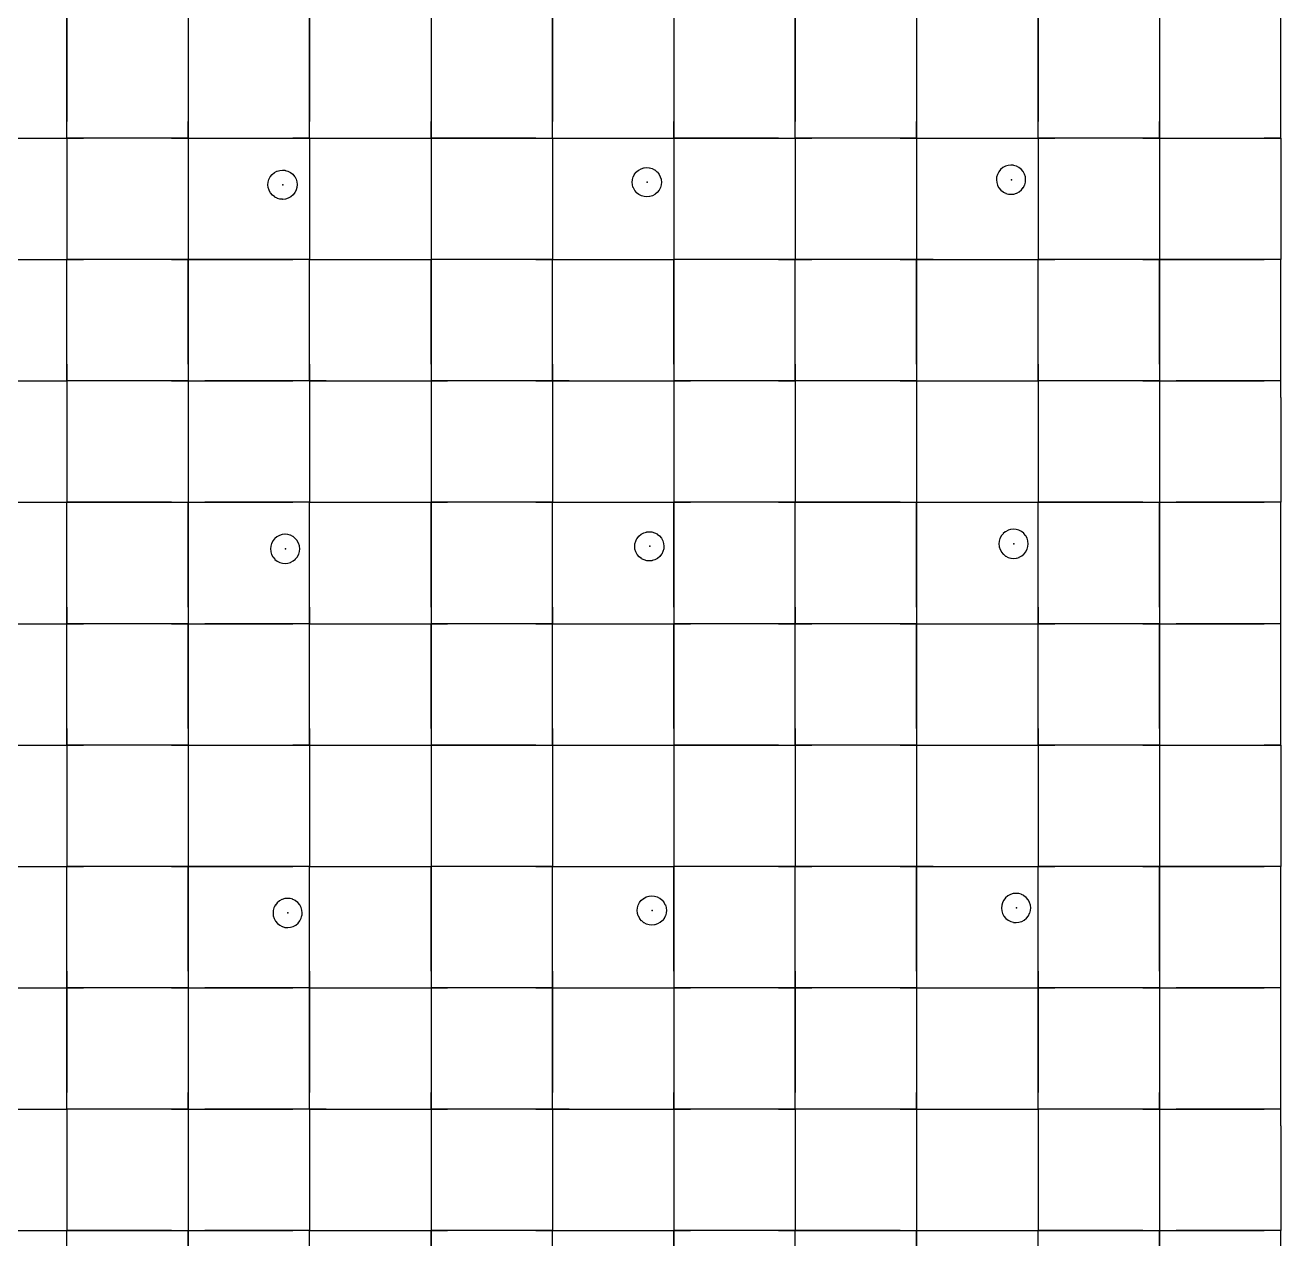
# Model space of a CAD drawing. Header units: metres. Extents: x 0 to 438, y -24 to 612.
# Drawn here: x 266.9 to 360, y 89.4 to 179.4 of the extents above; entities that cross this region are included whole.
import ezdxf

# ---------------------------------------------------------------- set-up
doc = ezdxf.new("R2010")
doc.units = ezdxf.units.M
doc.layers.add('LAYER_01_CUT', color=7, linetype='Continuous')
doc.layers.add('LAYER_04_GRID', color=7, linetype='Continuous')

msp = doc.modelspace()

# ---------------------------------------------------------------- linework, layer by layer
at = {"layer": 'LAYER_01_CUT'}
for points in [[(270, 178.766), (270, 180), (270, 187.766), (270, 189), (271.234, 189), (279, 189), (279, 187.766), (279, 180), (279, 178.766), (279, 171), (279, 169.766)], [(288, 178.766), (288, 180), (288, 187.766), (288, 189), (289.234, 189), (297, 189), (297, 187.766), (297, 180), (297, 178.766), (297, 171), (297, 169.766)], [(306, 178.766), (306, 180), (306, 187.766), (306, 189), (307.234, 189), (315, 189), (315, 187.766), (315, 180), (315, 178.766), (315, 171), (315, 169.766)], [(324, 178.766), (324, 180), (324, 187.766), (324, 189), (325.234, 189), (333, 189), (333, 187.766), (333, 180), (333, 178.766), (333, 171), (333, 169.766)], [(342, 178.766), (342, 180), (342, 187.766), (342, 189), (343.234, 189), (351, 189), (351, 187.766), (351, 180), (351, 178.766), (351, 171), (351, 169.766)], [(360, 178.766), (360, 180), (360, 187.766), (360, 189), (352.234, 189)], [(270, 180), (270, 172.234)], [(279, 180), (279, 172.234)], [(288, 180), (288, 172.234)], [(297, 180), (297, 172.234)], [(306, 180), (306, 172.234)], [(315, 180), (315, 172.234)], [(324, 180), (324, 172.234)], [(333, 180), (333, 172.234)], [(342, 180), (342, 172.234)], [(351, 180), (351, 172.234)], [(270, 171), (270, 178.766)], [(288, 171), (288, 178.766)], [(306, 171), (306, 178.766)], [(324, 171), (324, 178.766)], [(342, 171), (342, 178.766)], [(360, 171), (360, 178.766)], [(270, 171), (270, 172.234)], [(279, 171), (279, 172.234)], [(288, 171), (288, 172.234)], [(297, 171), (297, 172.234)], [(306, 171), (306, 172.234)], [(315, 171), (315, 172.234)], [(324, 171), (324, 172.234)], [(333, 171), (333, 172.234)], [(342, 171), (342, 172.234)], [(351, 171), (351, 172.234)], [(261, 171), (268.766, 171)], [(262.234, 171), (270, 171), (270, 169.766)], [(268.766, 171), (270, 171)], [(277.766, 171), (270, 171)], [(270, 171), (270, 163.234)], [(270, 171), (271.234, 171)], [(279, 171), (271.234, 171)], [(277.766, 171), (279, 171)], [(279, 171), (279, 163.234)], [(279, 171), (280.234, 171)], [(279, 171), (286.766, 171)], [(280.234, 171), (288, 171), (288, 169.766)], [(288, 171), (286.766, 171)], [(288, 171), (288, 163.234)], [(288, 171), (289.234, 171)], [(288, 171), (295.766, 171)], [(289.234, 171), (297, 171)], [(295.766, 171), (297, 171)], [(304.766, 171), (297, 171)], [(297, 171), (297, 163.234)], [(297, 171), (298.234, 171)], [(298.234, 171), (306, 171), (306, 169.766)], [(304.766, 171), (306, 171)], [(306, 171), (306, 163.234)], [(306, 171), (307.234, 171)], [(306, 171), (313.766, 171)], [(307.234, 171), (315, 171)], [(313.766, 171), (315, 171)], [(322.766, 171), (315, 171)], [(315, 171), (315, 163.234)], [(315, 171), (316.234, 171)], [(316.234, 171), (324, 171), (324, 169.766)], [(322.766, 171), (324, 171)], [(331.766, 171), (324, 171)], [(324, 171), (324, 163.234)], [(324, 171), (325.234, 171)], [(333, 171), (325.234, 171)], [(331.766, 171), (333, 171)], [(333, 171), (333, 163.234)], [(333, 171), (334.234, 171)], [(333, 171), (340.766, 171)], [(334.234, 171), (342, 171), (342, 169.766)], [(340.766, 171), (342, 171)], [(349.766, 171), (342, 171)], [(342, 171), (342, 163.234)], [(342, 171), (343.234, 171)], [(351, 171), (343.234, 171)], [(349.766, 171), (351, 171)], [(351, 171), (351, 163.234)], [(351, 171), (352.234, 171)], [(351, 171), (358.766, 171)], [(352.234, 171), (360, 171), (360, 169.766)], [(360, 171), (358.766, 171)], [(270, 169.766), (270, 162)], [(279, 169.766), (279, 162)], [(288, 169.766), (288, 162)], [(297, 169.766), (297, 162)], [(306, 169.766), (306, 162)], [(315, 169.766), (315, 162)], [(324, 169.766), (324, 162)], [(333, 169.766), (333, 162)], [(342, 169.766), (342, 162)], [(351, 169.766), (351, 162)], [(360, 169.766), (360, 162)], [(286.193, 168.613), (286.384, 168.56), (286.392, 168.556), (286.577, 168.463), (286.584, 168.458), (286.75, 168.327), (286.756, 168.32), (286.892, 168.158), (286.896, 168.151), (286.997, 167.966), (286.999, 167.958), (287.059, 167.762), (287.06, 167.754), (287.081, 167.555), (287.08, 167.547), (287.065, 167.36), (287.062, 167.352), (287.009, 167.161), (287.006, 167.153), (286.913, 166.968), (286.907, 166.961), (286.777, 166.795), (286.77, 166.789), (286.608, 166.653), (286.6, 166.649), (286.416, 166.548), (286.408, 166.546), (286.212, 166.486), (286.203, 166.485), (286.005, 166.464), (285.997, 166.465), (285.81, 166.481), (285.802, 166.483), (285.611, 166.536), (285.603, 166.54), (285.418, 166.632), (285.411, 166.638), (285.245, 166.768), (285.239, 166.775), (285.103, 166.937), (285.098, 166.945), (284.998, 167.129), (284.996, 167.137), (284.935, 167.333), (284.935, 167.342), (284.914, 167.54), (284.915, 167.548), (284.93, 167.735), (284.932, 167.743), (284.985, 167.934), (284.989, 167.942), (285.082, 168.127), (285.088, 168.134), (285.218, 168.3), (285.225, 168.306), (285.387, 168.442), (285.395, 168.447), (285.579, 168.547), (285.587, 168.549), (285.783, 168.61), (285.791, 168.61), (285.99, 168.631), (285.998, 168.63), (286.185, 168.615), (286.193, 168.613)], [(311.998, 167.316), (311.995, 167.324), (311.935, 167.52), (311.934, 167.528), (311.914, 167.727), (311.914, 167.734), (311.93, 167.921), (311.932, 167.929), (311.985, 168.121), (311.989, 168.129), (312.081, 168.314), (312.087, 168.321), (312.217, 168.487), (312.224, 168.492), (312.386, 168.629), (312.394, 168.633), (312.578, 168.733), (312.586, 168.736), (312.782, 168.796), (312.791, 168.797), (312.989, 168.817), (312.997, 168.817), (313.184, 168.801), (313.192, 168.799), (313.383, 168.746), (313.391, 168.742), (313.576, 168.649), (313.583, 168.644), (313.749, 168.513), (313.755, 168.507), (313.892, 168.345), (313.896, 168.337), (313.996, 168.153), (313.999, 168.144), (314.059, 167.948), (314.06, 167.94), (314.08, 167.742), (314.079, 167.734), (314.064, 167.547), (314.062, 167.539), (314.009, 167.347), (314.005, 167.34), (313.912, 167.155), (313.907, 167.148), (313.776, 166.981), (313.769, 166.976), (313.607, 166.839), (313.6, 166.835), (313.415, 166.735), (313.407, 166.732), (313.211, 166.672), (313.203, 166.671), (313.004, 166.651), (312.997, 166.651), (312.81, 166.667), (312.802, 166.669), (312.61, 166.722), (312.602, 166.726), (312.417, 166.819), (312.41, 166.824), (312.244, 166.955), (312.238, 166.962), (312.102, 167.123), (312.098, 167.131), (311.998, 167.316)], [(340.749, 168.7), (340.583, 168.83), (340.576, 168.836), (340.391, 168.929), (340.383, 168.932), (340.191, 168.985), (340.183, 168.988), (339.996, 169.003), (339.989, 169.004), (339.79, 168.983), (339.782, 168.983), (339.586, 168.922), (339.578, 168.92), (339.393, 168.82), (339.386, 168.815), (339.224, 168.679), (339.217, 168.673), (339.086, 168.507), (339.081, 168.5), (338.988, 168.315), (338.984, 168.307), (338.931, 168.116), (338.929, 168.108), (338.914, 167.921), (338.913, 167.913), (338.933, 167.715), (338.934, 167.706), (338.994, 167.51), (338.997, 167.502), (339.097, 167.318), (339.101, 167.31), (339.238, 167.148), (339.243, 167.141), (339.41, 167.011), (339.417, 167.005), (339.602, 166.913), (339.609, 166.909), (339.801, 166.856), (339.809, 166.853), (339.996, 166.838), (340.004, 166.837), (340.202, 166.858), (340.21, 166.859), (340.406, 166.919), (340.415, 166.921), (340.599, 167.022), (340.607, 167.026), (340.769, 167.162), (340.775, 167.168), (340.906, 167.334), (340.911, 167.341), (341.004, 167.526), (341.008, 167.534), (341.061, 167.725), (341.063, 167.733), (341.079, 167.92), (341.079, 167.928), (341.059, 168.127), (341.058, 168.135), (340.998, 168.331), (340.995, 168.339), (340.895, 168.524), (340.891, 168.531), (340.754, 168.693), (340.749, 168.7)], [(270, 163.234), (270, 162)], [(279, 163.234), (279, 162)], [(288, 163.234), (288, 162)], [(297, 163.234), (297, 162)], [(306, 163.234), (306, 162)], [(315, 163.234), (315, 162)], [(324, 163.234), (324, 162)], [(333, 163.234), (333, 162)], [(342, 163.234), (342, 162)], [(351, 163.234), (351, 162)], [(261, 162), (268.766, 162)], [(262.234, 162), (270, 162)], [(268.766, 162), (270, 162)], [(270, 160.766), (270, 162), (271.234, 162)], [(277.766, 162), (270, 162)], [(270, 154.234), (270, 162)], [(279, 162), (271.234, 162)], [(277.766, 162), (279, 162)], [(280.234, 162), (279, 162), (279, 160.766), (279, 153), (279, 151.766)], [(279, 154.234), (279, 162)], [(279, 162), (286.766, 162)], [(288, 162), (280.234, 162)], [(288, 162), (286.766, 162)], [(288, 160.766), (288, 162), (289.234, 162)], [(288, 154.234), (288, 162)], [(288, 162), (295.766, 162)], [(289.234, 162), (297, 162)], [(295.766, 162), (297, 162)], [(298.234, 162), (297, 162), (297, 160.766), (297, 153), (297, 151.766)], [(304.766, 162), (297, 162)], [(297, 154.234), (297, 162)], [(306, 162), (298.234, 162)], [(304.766, 162), (306, 162)], [(306, 160.766), (306, 162), (307.234, 162)], [(306, 154.234), (306, 162)], [(306, 162), (313.766, 162)], [(307.234, 162), (315, 162)], [(313.766, 162), (315, 162)], [(316.234, 162), (315, 162), (315, 160.766), (315, 153), (315, 151.766)], [(322.766, 162), (315, 162)], [(315, 154.234), (315, 162)], [(324, 162), (316.234, 162)], [(322.766, 162), (324, 162)], [(324, 160.766), (324, 162), (325.234, 162)], [(331.766, 162), (324, 162)], [(324, 154.234), (324, 162)], [(333, 162), (325.234, 162)], [(331.766, 162), (333, 162)], [(334.234, 162), (333, 162), (333, 160.766), (333, 153), (333, 151.766)], [(333, 154.234), (333, 162)], [(333, 162), (340.766, 162)], [(334.234, 162), (342, 162)], [(340.766, 162), (342, 162)], [(342, 160.766), (342, 162), (343.234, 162)], [(349.766, 162), (342, 162)], [(342, 154.234), (342, 162)], [(351, 162), (343.234, 162)], [(349.766, 162), (351, 162)], [(360, 151.766), (360, 153), (360, 160.766), (360, 162), (352.234, 162), (351, 162), (351, 160.766), (351, 153), (351, 151.766)], [(351, 154.234), (351, 162)], [(351, 162), (358.766, 162)], [(360, 162), (358.766, 162)], [(270, 153), (270, 160.766)], [(288, 153), (288, 160.766)], [(306, 153), (306, 160.766)], [(324, 153), (324, 160.766)], [(342, 153), (342, 160.766)], [(270, 154.234), (270, 153)], [(279, 154.234), (279, 153)], [(288, 154.234), (288, 153)], [(297, 154.234), (297, 153)], [(306, 154.234), (306, 153)], [(315, 154.234), (315, 153)], [(324, 154.234), (324, 153)], [(333, 154.234), (333, 153)], [(342, 154.234), (342, 153)], [(351, 154.234), (351, 153)], [(261, 153), (268.766, 153)], [(262.234, 153), (270, 153)], [(268.766, 153), (270, 153)], [(271.234, 153), (270, 153), (270, 151.766)], [(277.766, 153), (270, 153)], [(270, 153), (270, 145.234)], [(279, 153), (271.234, 153)], [(277.766, 153), (279, 153)], [(279, 153), (279, 145.234)], [(279, 153), (280.234, 153)], [(279, 153), (286.766, 153)], [(288, 153), (280.234, 153)], [(288, 153), (286.766, 153)], [(289.234, 153), (288, 153), (288, 151.766)], [(288, 153), (288, 145.234)], [(288, 153), (295.766, 153)], [(289.234, 153), (297, 153)], [(295.766, 153), (297, 153)], [(304.766, 153), (297, 153)], [(297, 153), (297, 145.234)], [(297, 153), (298.234, 153)], [(306, 153), (298.234, 153)], [(304.766, 153), (306, 153)], [(307.234, 153), (306, 153), (306, 151.766)], [(306, 153), (306, 145.234)], [(306, 153), (313.766, 153)], [(307.234, 153), (315, 153)], [(313.766, 153), (315, 153)], [(322.766, 153), (315, 153)], [(315, 153), (315, 145.234)], [(315, 153), (316.234, 153)], [(324, 153), (316.234, 153)], [(322.766, 153), (324, 153)], [(325.234, 153), (324, 153), (324, 151.766)], [(331.766, 153), (324, 153)], [(324, 153), (324, 145.234)], [(333, 153), (325.234, 153)], [(331.766, 153), (333, 153)], [(333, 153), (333, 145.234)], [(333, 153), (334.234, 153)], [(333, 153), (340.766, 153)], [(334.234, 153), (342, 153)], [(340.766, 153), (342, 153)], [(343.234, 153), (342, 153), (342, 151.766)], [(349.766, 153), (342, 153)], [(342, 153), (342, 145.234)], [(351, 153), (343.234, 153)], [(349.766, 153), (351, 153)], [(351, 153), (351, 145.234)], [(351, 153), (352.234, 153)], [(351, 153), (358.766, 153)], [(360, 153), (352.234, 153)], [(360, 153), (358.766, 153)], [(270, 151.766), (270, 144)], [(279, 151.766), (279, 144)], [(288, 151.766), (288, 144)], [(297, 151.766), (297, 144)], [(306, 151.766), (306, 144)], [(315, 151.766), (315, 144)], [(324, 151.766), (324, 144)], [(333, 151.766), (333, 144)], [(342, 151.766), (342, 144)], [(351, 151.766), (351, 144)], [(360, 151.766), (360, 144)], [(270, 145.234), (270, 144)], [(279, 145.234), (279, 144)], [(288, 145.234), (288, 144)], [(297, 145.234), (297, 144)], [(306, 145.234), (306, 144)], [(315, 145.234), (315, 144)], [(324, 145.234), (324, 144)], [(333, 145.234), (333, 144)], [(342, 145.234), (342, 144)], [(351, 145.234), (351, 144)], [(261, 144), (268.766, 144)], [(262.234, 144), (270, 144)], [(268.766, 144), (270, 144)], [(270, 133.766), (270, 135), (270, 142.766), (270, 144), (271.234, 144), (279, 144), (279, 142.766), (279, 135), (279, 133.766), (279, 126), (279, 124.766)], [(277.766, 144), (270, 144)], [(270, 136.234), (270, 144)], [(277.766, 144), (279, 144)], [(279, 136.234), (279, 144)], [(279, 144), (280.234, 144)], [(279, 144), (286.766, 144)], [(288, 144), (280.234, 144)], [(288, 144), (286.766, 144)], [(288, 133.766), (288, 135), (288, 142.766), (288, 144), (289.234, 144), (297, 144), (297, 142.766), (297, 135), (297, 133.766), (297, 126), (297, 124.766)], [(288, 136.234), (288, 144)], [(288, 144), (295.766, 144)], [(295.766, 144), (297, 144)], [(304.766, 144), (297, 144)], [(297, 136.234), (297, 144)], [(297, 144), (298.234, 144)], [(306, 144), (298.234, 144)], [(304.766, 144), (306, 144)], [(306, 133.766), (306, 135), (306, 142.766), (306, 144), (307.234, 144), (315, 144), (315, 142.766), (315, 135), (315, 133.766), (315, 126), (315, 124.766)], [(306, 136.234), (306, 144)], [(306, 144), (313.766, 144)], [(313.766, 144), (315, 144)], [(322.766, 144), (315, 144)], [(315, 136.234), (315, 144)], [(315, 144), (316.234, 144)], [(324, 144), (316.234, 144)], [(322.766, 144), (324, 144)], [(324, 133.766), (324, 135), (324, 142.766), (324, 144), (325.234, 144), (333, 144), (333, 142.766), (333, 135), (333, 133.766), (333, 126), (333, 124.766)], [(331.766, 144), (324, 144)], [(324, 136.234), (324, 144)], [(331.766, 144), (333, 144)], [(333, 136.234), (333, 144)], [(333, 144), (334.234, 144)], [(333, 144), (340.766, 144)], [(334.234, 144), (342, 144)], [(340.766, 144), (342, 144)], [(342, 133.766), (342, 135), (342, 142.766), (342, 144), (343.234, 144), (351, 144), (351, 142.766), (351, 135), (351, 133.766), (351, 126), (351, 124.766)], [(349.766, 144), (342, 144)], [(342, 136.234), (342, 144)], [(349.766, 144), (351, 144)], [(351, 136.234), (351, 144)], [(351, 144), (352.234, 144)], [(351, 144), (358.766, 144)], [(360, 133.766), (360, 135), (360, 142.766), (360, 144), (352.234, 144)], [(360, 144), (358.766, 144)], [(286.602, 139.549), (286.787, 139.649), (286.794, 139.653), (286.956, 139.79), (286.963, 139.796), (287.094, 139.962), (287.099, 139.969), (287.192, 140.154), (287.196, 140.162), (287.249, 140.353), (287.251, 140.361), (287.266, 140.548), (287.267, 140.556), (287.247, 140.754), (287.246, 140.763), (287.186, 140.959), (287.183, 140.967), (287.083, 141.151), (287.079, 141.159), (286.942, 141.321), (286.937, 141.328), (286.77, 141.458), (286.763, 141.464), (286.578, 141.556), (286.571, 141.56), (286.379, 141.613), (286.371, 141.615), (286.184, 141.631), (286.176, 141.632), (285.978, 141.611), (285.97, 141.61), (285.774, 141.55), (285.765, 141.547), (285.581, 141.447), (285.573, 141.443), (285.411, 141.307), (285.405, 141.301), (285.274, 141.135), (285.269, 141.128), (285.176, 140.943), (285.172, 140.935), (285.119, 140.743), (285.117, 140.735), (285.101, 140.549), (285.101, 140.541), (285.121, 140.342), (285.122, 140.334), (285.182, 140.138), (285.185, 140.13), (285.285, 139.945), (285.289, 139.938), (285.425, 139.776), (285.431, 139.769), (285.597, 139.638), (285.604, 139.633), (285.789, 139.54), (285.797, 139.536), (285.989, 139.483), (285.997, 139.481), (286.184, 139.466), (286.191, 139.465), (286.39, 139.485), (286.398, 139.486), (286.594, 139.547), (286.602, 139.549)], [(312.12, 140.529), (312.1, 140.727), (312.101, 140.735), (312.116, 140.922), (312.118, 140.93), (312.171, 141.122), (312.175, 141.129), (312.268, 141.314), (312.273, 141.321), (312.404, 141.487), (312.411, 141.493), (312.573, 141.63), (312.58, 141.634), (312.765, 141.734), (312.773, 141.736), (312.969, 141.797), (312.977, 141.798), (313.176, 141.818), (313.183, 141.817), (313.37, 141.802), (313.378, 141.8), (313.57, 141.747), (313.578, 141.743), (313.763, 141.65), (313.77, 141.645), (313.936, 141.514), (313.942, 141.507), (314.078, 141.345), (314.082, 141.338), (314.182, 141.153), (314.185, 141.145), (314.245, 140.949), (314.246, 140.941), (314.266, 140.742), (314.266, 140.734), (314.25, 140.548), (314.248, 140.54), (314.195, 140.348), (314.191, 140.34), (314.099, 140.155), (314.093, 140.148), (313.963, 139.982), (313.956, 139.976), (313.794, 139.84), (313.786, 139.836), (313.602, 139.736), (313.594, 139.733), (313.398, 139.673), (313.389, 139.672), (313.191, 139.651), (313.183, 139.652), (312.996, 139.668), (312.988, 139.67), (312.797, 139.723), (312.789, 139.727), (312.604, 139.819), (312.597, 139.825), (312.431, 139.956), (312.425, 139.962), (312.288, 140.124), (312.284, 140.132), (312.184, 140.316), (312.181, 140.324), (312.121, 140.52), (312.12, 140.529)], [(341.245, 141.127), (341.245, 141.136), (341.184, 141.332), (341.182, 141.34), (341.082, 141.524), (341.077, 141.532), (340.941, 141.694), (340.935, 141.7), (340.769, 141.831), (340.762, 141.837), (340.577, 141.929), (340.569, 141.933), (340.378, 141.986), (340.37, 141.988), (340.183, 142.004), (340.175, 142.005), (339.976, 141.984), (339.968, 141.983), (339.772, 141.923), (339.764, 141.92), (339.58, 141.82), (339.572, 141.816), (339.41, 141.68), (339.403, 141.674), (339.273, 141.508), (339.267, 141.501), (339.174, 141.316), (339.171, 141.308), (339.118, 141.116), (339.115, 141.108), (339.1, 140.921), (339.099, 140.914), (339.12, 140.715), (339.121, 140.707), (339.181, 140.511), (339.183, 140.503), (339.284, 140.318), (339.288, 140.311), (339.424, 140.149), (339.43, 140.142), (339.596, 140.011), (339.603, 140.006), (339.788, 139.913), (339.796, 139.909), (339.987, 139.856), (339.995, 139.854), (340.182, 139.839), (340.19, 139.838), (340.389, 139.858), (340.397, 139.859), (340.593, 139.919), (340.601, 139.922), (340.785, 140.022), (340.793, 140.026), (340.955, 140.163), (340.962, 140.169), (341.092, 140.335), (341.098, 140.342), (341.191, 140.527), (341.195, 140.534), (341.248, 140.726), (341.25, 140.734), (341.265, 140.921), (341.266, 140.929), (341.245, 141.127)], [(270, 136.234), (270, 135)], [(279, 136.234), (279, 135)], [(288, 136.234), (288, 135)], [(297, 136.234), (297, 135)], [(306, 136.234), (306, 135)], [(315, 136.234), (315, 135)], [(324, 136.234), (324, 135)], [(333, 136.234), (333, 135)], [(342, 136.234), (342, 135)], [(351, 136.234), (351, 135)], [(261, 135), (268.766, 135)], [(262.234, 135), (270, 135)], [(268.766, 135), (270, 135)], [(277.766, 135), (270, 135)], [(270, 127.234), (270, 135)], [(270, 135), (271.234, 135)], [(279, 135), (271.234, 135)], [(277.766, 135), (279, 135)], [(279, 127.234), (279, 135)], [(279, 135), (280.234, 135)], [(279, 135), (286.766, 135)], [(288, 135), (280.234, 135)], [(288, 135), (286.766, 135)], [(288, 127.234), (288, 135)], [(288, 135), (289.234, 135)], [(288, 135), (295.766, 135)], [(289.234, 135), (297, 135)], [(295.766, 135), (297, 135)], [(304.766, 135), (297, 135)], [(297, 127.234), (297, 135)], [(297, 135), (298.234, 135)], [(306, 135), (298.234, 135)], [(304.766, 135), (306, 135)], [(306, 127.234), (306, 135)], [(306, 135), (307.234, 135)], [(306, 135), (313.766, 135)], [(307.234, 135), (315, 135)], [(313.766, 135), (315, 135)], [(322.766, 135), (315, 135)], [(315, 127.234), (315, 135)], [(315, 135), (316.234, 135)], [(324, 135), (316.234, 135)], [(322.766, 135), (324, 135)], [(331.766, 135), (324, 135)], [(324, 127.234), (324, 135)], [(324, 135), (325.234, 135)], [(333, 135), (325.234, 135)], [(331.766, 135), (333, 135)], [(333, 127.234), (333, 135)], [(333, 135), (334.234, 135)], [(333, 135), (340.766, 135)], [(334.234, 135), (342, 135)], [(340.766, 135), (342, 135)], [(349.766, 135), (342, 135)], [(342, 127.234), (342, 135)], [(342, 135), (343.234, 135)], [(351, 135), (343.234, 135)], [(349.766, 135), (351, 135)], [(351, 127.234), (351, 135)], [(351, 135), (352.234, 135)], [(351, 135), (358.766, 135)], [(360, 135), (352.234, 135)], [(360, 135), (358.766, 135)], [(270, 126), (270, 133.766)], [(288, 126), (288, 133.766)], [(306, 126), (306, 133.766)], [(324, 126), (324, 133.766)], [(342, 126), (342, 133.766)], [(360, 126), (360, 133.766)], [(270, 127.234), (270, 126)], [(279, 127.234), (279, 126)], [(288, 127.234), (288, 126)], [(297, 127.234), (297, 126)], [(306, 127.234), (306, 126)], [(315, 127.234), (315, 126)], [(324, 127.234), (324, 126)], [(333, 127.234), (333, 126)], [(342, 127.234), (342, 126)], [(351, 127.234), (351, 126)], [(261, 126), (268.766, 126)], [(262.234, 126), (270, 126), (270, 124.766)], [(268.766, 126), (270, 126)], [(277.766, 126), (270, 126)], [(270, 126), (270, 118.234)], [(270, 126), (271.234, 126)], [(279, 126), (271.234, 126)], [(277.766, 126), (279, 126)], [(279, 126), (279, 118.234)], [(279, 126), (280.234, 126)], [(279, 126), (286.766, 126)], [(280.234, 126), (288, 126), (288, 124.766)], [(288, 126), (286.766, 126)], [(288, 126), (288, 118.234)], [(288, 126), (289.234, 126)], [(288, 126), (295.766, 126)], [(289.234, 126), (297, 126)], [(295.766, 126), (297, 126)], [(304.766, 126), (297, 126)], [(297, 126), (297, 118.234)], [(297, 126), (298.234, 126)], [(298.234, 126), (306, 126), (306, 124.766)], [(304.766, 126), (306, 126)], [(306, 126), (306, 118.234)], [(306, 126), (307.234, 126)], [(306, 126), (313.766, 126)], [(307.234, 126), (315, 126)], [(313.766, 126), (315, 126)], [(322.766, 126), (315, 126)], [(315, 126), (315, 118.234)], [(315, 126), (316.234, 126)], [(316.234, 126), (324, 126), (324, 124.766)], [(322.766, 126), (324, 126)], [(331.766, 126), (324, 126)], [(324, 126), (324, 118.234)], [(324, 126), (325.234, 126)], [(333, 126), (325.234, 126)], [(331.766, 126), (333, 126)], [(333, 126), (333, 118.234)], [(333, 126), (334.234, 126)], [(333, 126), (340.766, 126)], [(334.234, 126), (342, 126), (342, 124.766)], [(340.766, 126), (342, 126)], [(349.766, 126), (342, 126)], [(342, 126), (342, 118.234)], [(342, 126), (343.234, 126)], [(351, 126), (343.234, 126)], [(349.766, 126), (351, 126)], [(351, 126), (351, 118.234)], [(351, 126), (352.234, 126)], [(351, 126), (358.766, 126)], [(352.234, 126), (360, 126), (360, 124.766)], [(360, 126), (358.766, 126)], [(270, 124.766), (270, 117)], [(279, 124.766), (279, 117)], [(288, 124.766), (288, 117)], [(297, 124.766), (297, 117)], [(306, 124.766), (306, 117)], [(315, 124.766), (315, 117)], [(324, 124.766), (324, 117)], [(333, 124.766), (333, 117)], [(342, 124.766), (342, 117)], [(351, 124.766), (351, 117)], [(360, 124.766), (360, 117)], [(270, 118.234), (270, 117)], [(279, 118.234), (279, 117)], [(288, 118.234), (288, 117)], [(297, 118.234), (297, 117)], [(306, 118.234), (306, 117)], [(315, 118.234), (315, 117)], [(324, 118.234), (324, 117)], [(333, 118.234), (333, 117)], [(342, 118.234), (342, 117)], [(351, 118.234), (351, 117)], [(261, 117), (268.766, 117)], [(262.234, 117), (270, 117)], [(268.766, 117), (270, 117)], [(270, 106.766), (270, 108), (270, 115.766), (270, 117), (271.234, 117)], [(277.766, 117), (270, 117)], [(270, 109.234), (270, 117)], [(279, 117), (271.234, 117)], [(277.766, 117), (279, 117)], [(280.234, 117), (279, 117), (279, 115.766), (279, 108), (279, 106.766), (279, 99), (279, 97.766)], [(279, 109.234), (279, 117)], [(279, 117), (286.766, 117)], [(288, 117), (280.234, 117)], [(288, 117), (286.766, 117)], [(288, 106.766), (288, 108), (288, 115.766), (288, 117), (289.234, 117)], [(288, 109.234), (288, 117)], [(288, 117), (295.766, 117)], [(289.234, 117), (297, 117)], [(295.766, 117), (297, 117)], [(298.234, 117), (297, 117), (297, 115.766), (297, 108), (297, 106.766), (297, 99), (297, 97.766)], [(304.766, 117), (297, 117)], [(297, 109.234), (297, 117)], [(306, 117), (298.234, 117)], [(304.766, 117), (306, 117)], [(306, 106.766), (306, 108), (306, 115.766), (306, 117), (307.234, 117)], [(306, 109.234), (306, 117)], [(306, 117), (313.766, 117)], [(307.234, 117), (315, 117)], [(313.766, 117), (315, 117)], [(316.234, 117), (315, 117), (315, 115.766), (315, 108), (315, 106.766), (315, 99), (315, 97.766)], [(322.766, 117), (315, 117)], [(315, 109.234), (315, 117)], [(324, 117), (316.234, 117)], [(322.766, 117), (324, 117)], [(324, 106.766), (324, 108), (324, 115.766), (324, 117), (325.234, 117)], [(331.766, 117), (324, 117)], [(324, 109.234), (324, 117)], [(333, 117), (325.234, 117)], [(331.766, 117), (333, 117)], [(334.234, 117), (333, 117), (333, 115.766), (333, 108), (333, 106.766), (333, 99), (333, 97.766)], [(333, 109.234), (333, 117)], [(333, 117), (340.766, 117)], [(334.234, 117), (342, 117)], [(340.766, 117), (342, 117)], [(342, 106.766), (342, 108), (342, 115.766), (342, 117), (343.234, 117)], [(349.766, 117), (342, 117)], [(342, 109.234), (342, 117)], [(351, 117), (343.234, 117)], [(349.766, 117), (351, 117)], [(360, 97.766), (360, 99), (360, 106.766), (360, 108), (360, 115.766), (360, 117), (352.234, 117), (351, 117), (351, 115.766), (351, 108), (351, 106.766), (351, 99), (351, 97.766)], [(351, 109.234), (351, 117)], [(351, 117), (358.766, 117)], [(360, 117), (358.766, 117)], [(285.46, 114.135), (285.455, 114.128), (285.362, 113.943), (285.358, 113.936), (285.305, 113.744), (285.303, 113.736), (285.288, 113.549), (285.287, 113.541), (285.307, 113.343), (285.308, 113.335), (285.369, 113.139), (285.371, 113.13), (285.471, 112.946), (285.476, 112.938), (285.612, 112.776), (285.618, 112.77), (285.784, 112.639), (285.791, 112.634), (285.976, 112.541), (285.984, 112.537), (286.175, 112.484), (286.183, 112.482), (286.37, 112.466), (286.378, 112.466), (286.576, 112.486), (286.585, 112.487), (286.781, 112.547), (286.789, 112.55), (286.973, 112.65), (286.981, 112.654), (287.143, 112.791), (287.15, 112.796), (287.28, 112.962), (287.286, 112.969), (287.378, 113.154), (287.382, 113.162), (287.435, 113.354), (287.437, 113.362), (287.453, 113.549), (287.454, 113.556), (287.433, 113.755), (287.432, 113.763), (287.372, 113.959), (287.37, 113.967), (287.269, 114.152), (287.265, 114.16), (287.129, 114.321), (287.123, 114.328), (286.957, 114.459), (286.95, 114.464), (286.765, 114.557), (286.757, 114.561), (286.566, 114.614), (286.558, 114.616), (286.371, 114.632), (286.363, 114.632), (286.164, 114.612), (286.156, 114.611), (285.96, 114.551), (285.952, 114.548), (285.767, 114.448), (285.76, 114.444), (285.598, 114.307), (285.591, 114.302), (285.46, 114.135)], [(313.764, 114.743), (313.949, 114.651), (313.956, 114.645), (314.122, 114.515), (314.128, 114.508), (314.264, 114.346), (314.268, 114.338), (314.369, 114.154), (314.371, 114.146), (314.431, 113.95), (314.432, 113.941), (314.453, 113.743), (314.452, 113.735), (314.437, 113.548), (314.434, 113.54), (314.381, 113.349), (314.378, 113.341), (314.285, 113.156), (314.279, 113.149), (314.149, 112.983), (314.142, 112.977), (313.98, 112.841), (313.972, 112.836), (313.788, 112.736), (313.78, 112.734), (313.584, 112.673), (313.576, 112.673), (313.377, 112.652), (313.369, 112.653), (313.182, 112.668), (313.174, 112.671), (312.983, 112.723), (312.975, 112.727), (312.79, 112.82), (312.783, 112.825), (312.617, 112.956), (312.611, 112.963), (312.475, 113.125), (312.47, 113.132), (312.37, 113.317), (312.368, 113.325), (312.307, 113.521), (312.307, 113.529), (312.286, 113.728), (312.287, 113.736), (312.302, 113.923), (312.304, 113.931), (312.357, 114.122), (312.361, 114.13), (312.454, 114.315), (312.46, 114.322), (312.59, 114.488), (312.597, 114.494), (312.759, 114.63), (312.767, 114.634), (312.951, 114.735), (312.959, 114.737), (313.155, 114.797), (313.163, 114.798), (313.362, 114.819), (313.37, 114.818), (313.557, 114.802), (313.565, 114.8), (313.756, 114.747), (313.764, 114.743)], [(340.949, 114.837), (340.763, 114.93), (340.756, 114.934), (340.564, 114.987), (340.556, 114.989), (340.369, 115.005), (340.361, 115.005), (340.163, 114.985), (340.155, 114.984), (339.959, 114.924), (339.951, 114.921), (339.766, 114.821), (339.758, 114.817), (339.596, 114.68), (339.59, 114.674), (339.459, 114.508), (339.454, 114.501), (339.361, 114.316), (339.357, 114.309), (339.304, 114.117), (339.302, 114.109), (339.286, 113.922), (339.286, 113.914), (339.306, 113.716), (339.307, 113.708), (339.367, 113.512), (339.37, 113.503), (339.47, 113.319), (339.474, 113.311), (339.611, 113.149), (339.616, 113.143), (339.783, 113.012), (339.789, 113.007), (339.975, 112.914), (339.982, 112.91), (340.174, 112.857), (340.182, 112.855), (340.369, 112.839), (340.377, 112.839), (340.575, 112.859), (340.583, 112.86), (340.779, 112.92), (340.787, 112.923), (340.972, 113.023), (340.98, 113.027), (341.142, 113.164), (341.148, 113.169), (341.279, 113.335), (341.284, 113.342), (341.377, 113.527), (341.381, 113.535), (341.434, 113.727), (341.436, 113.735), (341.452, 113.922), (341.452, 113.929), (341.432, 114.128), (341.431, 114.136), (341.371, 114.332), (341.368, 114.34), (341.268, 114.525), (341.264, 114.533), (341.127, 114.694), (341.122, 114.701), (340.956, 114.832), (340.949, 114.837)], [(270, 109.234), (270, 108)], [(279, 109.234), (279, 108)], [(288, 109.234), (288, 108)], [(297, 109.234), (297, 108)], [(306, 109.234), (306, 108)], [(315, 109.234), (315, 108)], [(324, 109.234), (324, 108)], [(333, 109.234), (333, 108)], [(342, 109.234), (342, 108)], [(351, 109.234), (351, 108)], [(261, 108), (268.766, 108)], [(262.234, 108), (270, 108)], [(268.766, 108), (270, 108)], [(277.766, 108), (270, 108)], [(270, 108), (270, 100.234)], [(270, 108), (271.234, 108)], [(279, 108), (271.234, 108)], [(277.766, 108), (279, 108)], [(279, 108), (279, 100.234)], [(279, 108), (280.234, 108)], [(279, 108), (286.766, 108)], [(288, 108), (280.234, 108)], [(288, 108), (286.766, 108)], [(288, 108), (288, 100.234)], [(288, 108), (289.234, 108)], [(288, 108), (295.766, 108)], [(289.234, 108), (297, 108)], [(295.766, 108), (297, 108)], [(304.766, 108), (297, 108)], [(297, 108), (297, 100.234)], [(297, 108), (298.234, 108)], [(306, 108), (298.234, 108)], [(304.766, 108), (306, 108)], [(306, 108), (306, 100.234)], [(306, 108), (307.234, 108)], [(306, 108), (313.766, 108)], [(307.234, 108), (315, 108)], [(313.766, 108), (315, 108)], [(322.766, 108), (315, 108)], [(315, 108), (315, 100.234)], [(315, 108), (316.234, 108)], [(324, 108), (316.234, 108)], [(322.766, 108), (324, 108)], [(331.766, 108), (324, 108)], [(324, 108), (324, 100.234)], [(324, 108), (325.234, 108)], [(333, 108), (325.234, 108)], [(331.766, 108), (333, 108)], [(333, 108), (333, 100.234)], [(333, 108), (334.234, 108)], [(333, 108), (340.766, 108)], [(334.234, 108), (342, 108)], [(340.766, 108), (342, 108)], [(349.766, 108), (342, 108)], [(342, 108), (342, 100.234)], [(342, 108), (343.234, 108)], [(351, 108), (343.234, 108)], [(349.766, 108), (351, 108)], [(351, 108), (351, 100.234)], [(351, 108), (352.234, 108)], [(351, 108), (358.766, 108)], [(360, 108), (352.234, 108)], [(360, 108), (358.766, 108)], [(270, 99), (270, 106.766)], [(288, 99), (288, 106.766)], [(306, 99), (306, 106.766)], [(324, 99), (324, 106.766)], [(342, 99), (342, 106.766)], [(270, 99), (270, 100.234)], [(279, 99), (279, 100.234)], [(288, 99), (288, 100.234)], [(297, 99), (297, 100.234)], [(306, 99), (306, 100.234)], [(315, 99), (315, 100.234)], [(324, 99), (324, 100.234)], [(333, 99), (333, 100.234)], [(342, 99), (342, 100.234)], [(351, 99), (351, 100.234)], [(261, 99), (268.766, 99)], [(262.234, 99), (270, 99)], [(268.766, 99), (270, 99)], [(271.234, 99), (270, 99), (270, 97.766)], [(277.766, 99), (270, 99)], [(270, 99), (270, 91.234)], [(279, 99), (271.234, 99)], [(277.766, 99), (279, 99)], [(279, 99), (279, 91.234)], [(279, 99), (280.234, 99)], [(279, 99), (286.766, 99)], [(288, 99), (280.234, 99)], [(288, 99), (286.766, 99)], [(289.234, 99), (288, 99), (288, 97.766)], [(288, 99), (288, 91.234)], [(288, 99), (295.766, 99)], [(289.234, 99), (297, 99)], [(295.766, 99), (297, 99)], [(304.766, 99), (297, 99)], [(297, 99), (297, 91.234)], [(297, 99), (298.234, 99)], [(306, 99), (298.234, 99)], [(304.766, 99), (306, 99)], [(307.234, 99), (306, 99), (306, 97.766)], [(306, 99), (306, 91.234)], [(306, 99), (313.766, 99)], [(307.234, 99), (315, 99)], [(313.766, 99), (315, 99)], [(322.766, 99), (315, 99)], [(315, 99), (315, 91.234)], [(315, 99), (316.234, 99)], [(324, 99), (316.234, 99)], [(322.766, 99), (324, 99)], [(325.234, 99), (324, 99), (324, 97.766)], [(331.766, 99), (324, 99)], [(324, 99), (324, 91.234)], [(333, 99), (325.234, 99)], [(331.766, 99), (333, 99)], [(333, 99), (333, 91.234)], [(333, 99), (334.234, 99)], [(333, 99), (340.766, 99)], [(334.234, 99), (342, 99)], [(340.766, 99), (342, 99)], [(343.234, 99), (342, 99), (342, 97.766)], [(349.766, 99), (342, 99)], [(342, 99), (342, 91.234)], [(351, 99), (343.234, 99)], [(349.766, 99), (351, 99)], [(351, 99), (351, 91.234)], [(351, 99), (352.234, 99)], [(351, 99), (358.766, 99)], [(360, 99), (352.234, 99)], [(360, 99), (358.766, 99)], [(270, 97.766), (270, 90)], [(279, 97.766), (279, 90)], [(288, 97.766), (288, 90)], [(297, 97.766), (297, 90)], [(306, 97.766), (306, 90)], [(315, 97.766), (315, 90)], [(324, 97.766), (324, 90)], [(333, 97.766), (333, 90)], [(342, 97.766), (342, 90)], [(351, 97.766), (351, 90)], [(360, 97.766), (360, 90)], [(270, 91.234), (270, 90)], [(279, 91.234), (279, 90)], [(288, 91.234), (288, 90)], [(297, 91.234), (297, 90)], [(306, 91.234), (306, 90)], [(315, 91.234), (315, 90)], [(324, 91.234), (324, 90)], [(333, 91.234), (333, 90)], [(342, 91.234), (342, 90)], [(351, 91.234), (351, 90)], [(261, 90), (268.766, 90)], [(262.234, 90), (270, 90)], [(268.766, 90), (270, 90)], [(270, 88.766), (270, 90), (271.234, 90), (279, 90), (279, 88.766), (279, 81), (279, 79.766)], [(277.766, 90), (270, 90)], [(270, 82.234), (270, 90)], [(277.766, 90), (279, 90)], [(279, 82.234), (279, 90)], [(279, 90), (280.234, 90)], [(279, 90), (286.766, 90)], [(288, 90), (280.234, 90)], [(288, 90), (286.766, 90)], [(288, 88.766), (288, 90), (289.234, 90), (297, 90), (297, 88.766), (297, 81), (297, 79.766)], [(288, 82.234), (288, 90)], [(288, 90), (295.766, 90)], [(295.766, 90), (297, 90)], [(304.766, 90), (297, 90)], [(297, 82.234), (297, 90)], [(297, 90), (298.234, 90)], [(306, 90), (298.234, 90)], [(304.766, 90), (306, 90)], [(306, 88.766), (306, 90), (307.234, 90), (315, 90), (315, 88.766), (315, 81), (315, 79.766)], [(306, 82.234), (306, 90)], [(306, 90), (313.766, 90)], [(313.766, 90), (315, 90)], [(322.766, 90), (315, 90)], [(315, 82.234), (315, 90)], [(315, 90), (316.234, 90)], [(324, 90), (316.234, 90)], [(322.766, 90), (324, 90)], [(324, 88.766), (324, 90), (325.234, 90), (333, 90), (333, 88.766), (333, 81), (333, 79.766)], [(331.766, 90), (324, 90)], [(324, 82.234), (324, 90)], [(331.766, 90), (333, 90)], [(333, 82.234), (333, 90)], [(333, 90), (334.234, 90)], [(333, 90), (340.766, 90)], [(334.234, 90), (342, 90)], [(340.766, 90), (342, 90)], [(342, 88.766), (342, 90), (343.234, 90), (351, 90), (351, 88.766), (351, 81), (351, 79.766)], [(349.766, 90), (342, 90)], [(342, 82.234), (342, 90)], [(349.766, 90), (351, 90)], [(351, 82.234), (351, 90)], [(351, 90), (352.234, 90)], [(351, 90), (358.766, 90)], [(360, 88.766), (360, 90), (352.234, 90)], [(360, 90), (358.766, 90)]]:
    msp.add_lwpolyline(points, dxfattribs=at)
at = {"layer": 'LAYER_04_GRID'}
for p in [(313.024, 167.734), (340.023, 167.921), (286.024, 167.548), (313.21, 140.735), (340.21, 140.921), (286.211, 140.548), (313.396, 113.736), (340.396, 113.922), (286.397, 113.549)]:
    msp.add_point(p, dxfattribs=at)

doc.saveas('drawing.dxf')
